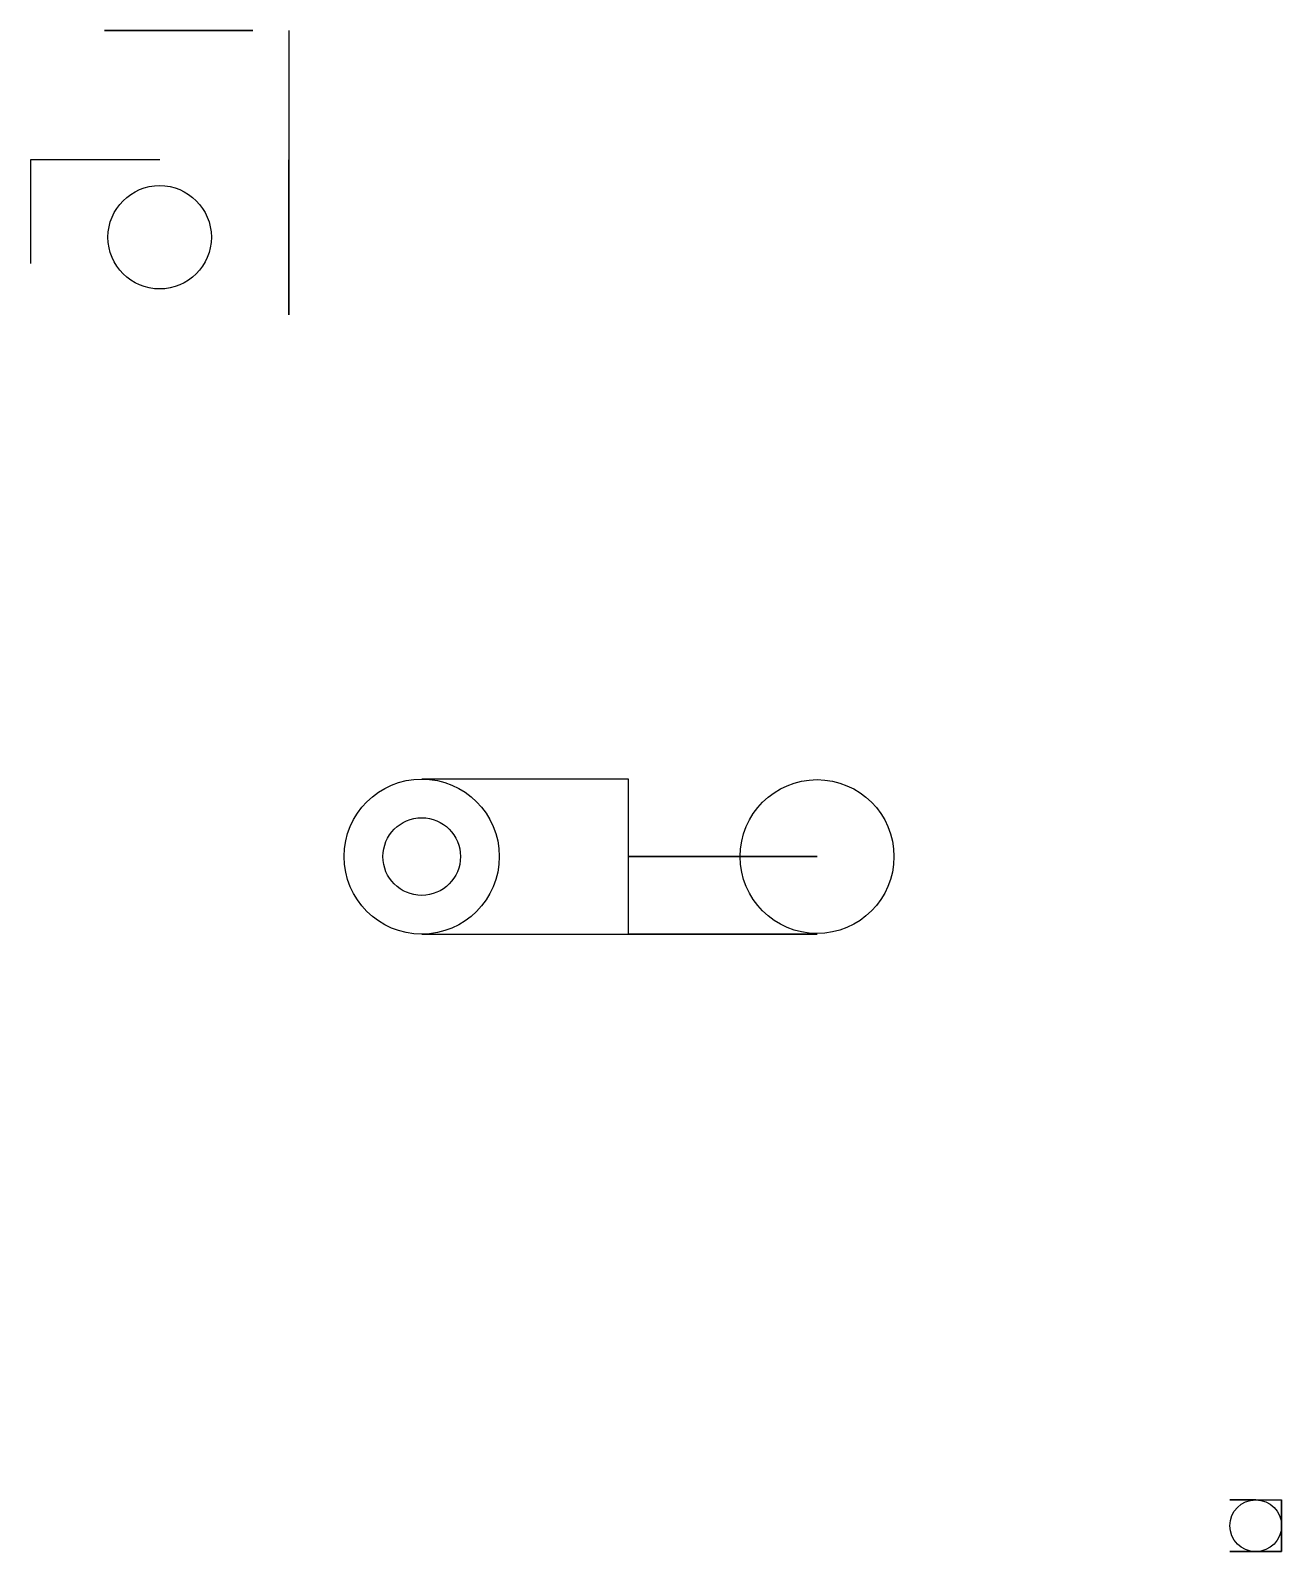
# Model space of a CAD drawing. Header units: inches. Extents: x -188 to 54, y 0 to 294.
import ezdxf

# ---------------------------------------------------------------- set-up
doc = ezdxf.new("R2010")
doc.units = ezdxf.units.IN
doc.header["$MEASUREMENT"] = 0

msp = doc.modelspace()

# ---------------------------------------------------------------- linework, layer by layer
at = {"extrusion": (1, 0, 0)}
for p, q in [((-137.57, 294.18, -0.85), (-137.57, 294.18, 49.15)), ((-137.57, 294.18, 49.15), (-137.57, 282.18, 49.15)), ((-137.57, 282.18, 49.15), (-137.57, 269.18, 19.15)), ((-137.57, 269.18, 9.15), (-137.57, 269.18, 19.15))]:
    msp.add_line(p, q, dxfattribs=at)
for p, q in [((-162.57, 269.18, 9.15), (-187.57, 269.18, 9.15)), ((-187.57, 269.18, 9.15), (-187.57, 254.18, 9.15)), ((-187.57, 264.13, -0.85), (-187.57, 249.13, -0.85))]:
    msp.add_line(p, q)
at = {"extrusion": (0, -1, 0)}
for p, q in [((44.41, 10, 25.63), (44.41, 10, 15.63)), ((49.41, 10, 30.63), (54.41, 10, 25.63)), ((44.41, 0, 15.63), (54.41, 0, 15.63)), ((54.41, 0, 25.63), (44.41, 0, 25.63)), ((44.41, 0, 25.63), (44.41, 0, 15.63)), ((54.41, 0, 15.63), (54.41, 0, 25.63))]:
    msp.add_line(p, q, dxfattribs=at)
for points, elevation in [([(-173.23, 49.15), (-144.55, 49.15), (-144.55, 28.72), (-173.23, 28.72)], -294.18), ([(-71.89, -9.21), (-71.89, 9.15), (-35.43, -9.21)], -134.41), ([(44.41, 25.63), (49.41, 25.63), (49.41, 30.63), (44.41, 30.63)], -10)]:
    msp.add_lwpolyline(points, close=True, dxfattribs=dict(at, elevation=elevation))
at = {"extrusion": (1, 0, 0), "elevation": -137.57}
msp.add_lwpolyline([(239.18, -0.85), (269.18, -0.85), (269.18, 9.15), (239.18, 9.15)], close=True, dxfattribs=at)
at = {"elevation": 9.15}
msp.add_lwpolyline([(-111.89, 119.41), (-71.89, 119.41), (-71.89, 149.41), (-111.89, 149.41)], dxfattribs=at)
at = {"extrusion": (0, -1, 0), "elevation": -119.41}
msp.add_lwpolyline([(-71.89, -20.85), (-35.43, -20.85), (-35.43, -9.21), (-71.89, -9.21)], dxfattribs=at)
for centre, radius in [((-162.57, 254.18, 9.15), 10), ((-111.89, 134.41, 9.15), 15), ((-35.43, 134.41, -9.21), 14.88), ((-111.89, 134.41, 9.15), 7.5), ((49.41, 5, 25.63), 5)]:
    msp.add_circle(centre, radius)
at = {"extrusion": (1, 0, 0)}
msp.add_circle((5, 20.63, 54.41), 5, dxfattribs=at)

doc.saveas('drawing.dxf')
